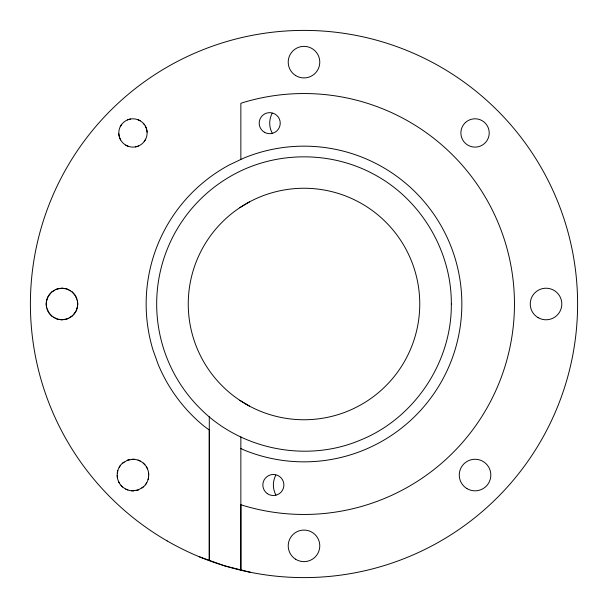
<?xml version="1.0" encoding="UTF-8"?>
<svg xmlns="http://www.w3.org/2000/svg" width="608" height="608" viewBox="0 0 608 608"><rect width="100%" height="100%" fill="white"/><g stroke="black" fill="none" stroke-linecap="round" stroke-linejoin="round"><path stroke-width="0.91" d="M46.208 303.422L46.77 299.797M77.733 304.578L77.17 308.203M121.372 485.754C115.307 479.575 115.961 468.487 122.702 463.06M144.537 464.337C150.594 470.524 149.948 481.604 143.199 487.038M46.314 305.9L46.231 302.792M77.71 305.208L77.626 302.1M117.306 472.94L117.42 472.279M148.595 477.158L148.481 477.812M46.368 301.591L48.154 296.385M77.566 306.409L75.78 311.615M117.519 471.747L117.815 470.577M148.39 478.352L148.094 479.522M46.922 299.235L47.325 298.102M76.608 309.898L77.018 308.765M120.24 126.7L121.706 124.336M145.662 139.209L144.202 141.565M47.827 296.993L51.467 292.212L56.126 289.347M76.114 311.007L72.474 315.788L67.807 318.653M119.236 467.24L119.867 466.214M146.672 482.851L146.034 483.877M48.663 295.534L49.795 293.96M75.278 312.466L74.146 314.04M120.194 465.774L120.582 465.242M145.715 484.318L145.32 484.857M50.152 293.55L50.593 293.056M73.781 314.45L73.34 314.944M122.223 463.463L127.33 460.294L132.635 459.276M143.678 486.628L138.571 489.797L133.266 490.816M51.467 292.212L54.431 290.13M72.474 315.788L69.51 317.87M123.143 462.68L124.123 461.966M142.758 487.418L141.786 488.133M239.689 207.754L249.432 201.917M55.51 289.598L58.497 288.61M65.444 319.39L68.423 318.402M127.406 119.913L129.724 119.16A14.166 14.166 0 0 1 142.576 122.558L144.05 124.146M128.417 119.533L128.166 119.616A14.166 14.166 0 0 0 119.366 136.967A14.166 14.166 0 0 0 136.184 146.748L138.502 145.988M127.33 460.294L128.478 459.906M138.571 489.797L137.423 490.185M137.484 146.376L137.742 146.285A14.166 14.166 0 0 0 143.344 123.325M56.635 289.142L61.894 288.215L66.751 288.967M67.306 318.858L62.046 319.785L57.19 319.033M128.972 459.785L129.648 459.61M136.929 490.314L136.253 490.481M129.458 119.221L130.522 118.993M135.386 146.908L136.443 146.68M59.47 288.428L60.162 288.321M64.471 319.572L63.779 319.679M132.042 459.291C136.891 458.987 141.793 461.077 144.932 464.77M120.969 485.321C124.108 489.022 129.018 491.104 133.859 490.808M61.362 288.23L62.571 288.23M61.362 319.77L62.571 319.77M133.258 459.268L134.459 459.336M132.65 490.831L131.442 490.762M63.148 288.268L64.972 288.504M60.785 319.732L58.961 319.496M250.625 572.341L224.58 565.82L199.295 556.776M66.15 288.777L69.054 289.902M54.887 318.098L57.783 319.223M138.001 460.089L138.654 460.34M127.9 490.002L127.254 489.752M137.712 119.609L140.22 120.794M128.197 146.3L125.681 145.114M67.306 289.142L71.926 291.749L75.202 295.42M56.635 318.858L52.014 316.251L48.739 312.58M139.566 460.727L140.228 461.039M126.335 489.364L125.681 489.06M240.859 448.537L243.595 449.829A157.844 157.844 0 0 0 461.844 304A157.844 157.844 0 0 0 243.595 158.171L229.588 164.791A157.844 157.844 0 0 0 152.95 349.82L158.171 364.405A157.844 157.844 0 0 0 203.862 426.018L209.289 430.046L209.289 560.348L209.289 416.754M69.92 290.381L70.551 290.753M54.013 317.619L53.39 317.247M239.689 400.246L249.432 406.083M71.539 291.445L72.474 292.212M51.467 315.788L52.402 316.555M143.23 463.068L144.111 463.889M122.679 487.031L121.79 486.21M72.861 292.592L74.146 293.96M51.072 315.408L49.795 314.04M74.518 294.447L76.388 297.601M49.415 313.553L47.553 310.399M146.361 466.724L146.71 467.332M119.54 483.375L119.198 482.767M75.536 295.936L77.474 301.12M48.404 312.064L46.459 306.88M145.266 125.947L146.285 128.166M120.635 139.962L119.616 137.742M146.961 467.772L147.478 468.867M118.94 482.319L118.431 481.224M76.608 298.102L77.018 299.235M46.922 308.765L47.325 309.898M146.748 129.724L147.098 132.141M119.16 136.184L118.811 133.768M77.338 300.405L77.756 304M46.603 307.595L46.185 304M148.504 472.34L148.664 473.541M117.405 477.759L117.238 476.558M148.702 474.156L148.732 474.742M117.207 475.942L117.169 475.35M240.859 159.463L240.859 103.33L242.904 102.6A210.459 210.459 0 0 1 514.459 304A210.459 210.459 0 0 1 242.904 505.4L240.859 504.67L240.859 569.901L240.859 436.909M275.926 495.049A21.044 21.044 0 0 1 275.789 475.205M272.194 133.084A21.044 21.044 0 0 1 272.194 113.24M451.326 304C451.866 362.269 414.42 418.312 360.377 440.108C306.751 462.908 240.646 449.76 199.827 408.173A147.326 147.326 0 0 1 234.551 174.07C277.142 151.111 330.858 151.08 373.449 174.07C420.63 198.9 451.668 250.686 451.326 304M465.424 122.558L464.656 123.325A14.166 14.166 0 0 0 471.557 146.68A14.166 14.166 0 0 0 488.779 129.458A14.166 14.166 0 0 0 465.424 122.558M246.126 404.244A115.756 115.756 0 0 0 419.756 304A115.756 115.756 0 0 0 246.126 203.756A115.756 115.756 0 0 0 246.126 404.244M267.3 493.597A10.526 10.526 0 0 0 283.845 485.959A10.526 10.526 0 0 0 268.956 475.441A10.526 10.526 0 0 0 267.3 493.597M264.45 132.278A10.526 10.526 0 0 0 280.235 123.166A10.526 10.526 0 0 0 264.45 114.053A10.526 10.526 0 0 0 264.45 132.278M295.587 559.208A15.785 15.785 0 0 0 319.77 546.455A15.785 15.785 0 0 0 296.636 531.894A15.785 15.785 0 0 0 295.587 559.208M295.587 75.506A15.785 15.785 0 0 0 319.77 62.753A15.785 15.785 0 0 0 296.636 48.184A15.785 15.785 0 0 0 295.587 75.506M466.898 488.566A15.785 15.785 0 0 0 490.831 475.35A15.785 15.785 0 0 0 467.415 461.229A15.785 15.785 0 0 0 466.898 488.566M538.141 317.672A15.785 15.785 0 0 0 561.815 304A15.785 15.785 0 0 0 538.141 290.328A15.785 15.785 0 0 0 538.141 317.672M167.2 540.945A273.6 273.6 0 0 0 577.6 304A273.6 273.6 0 0 0 167.2 67.055A273.6 273.6 0 0 0 167.2 540.945"/></g></svg>
